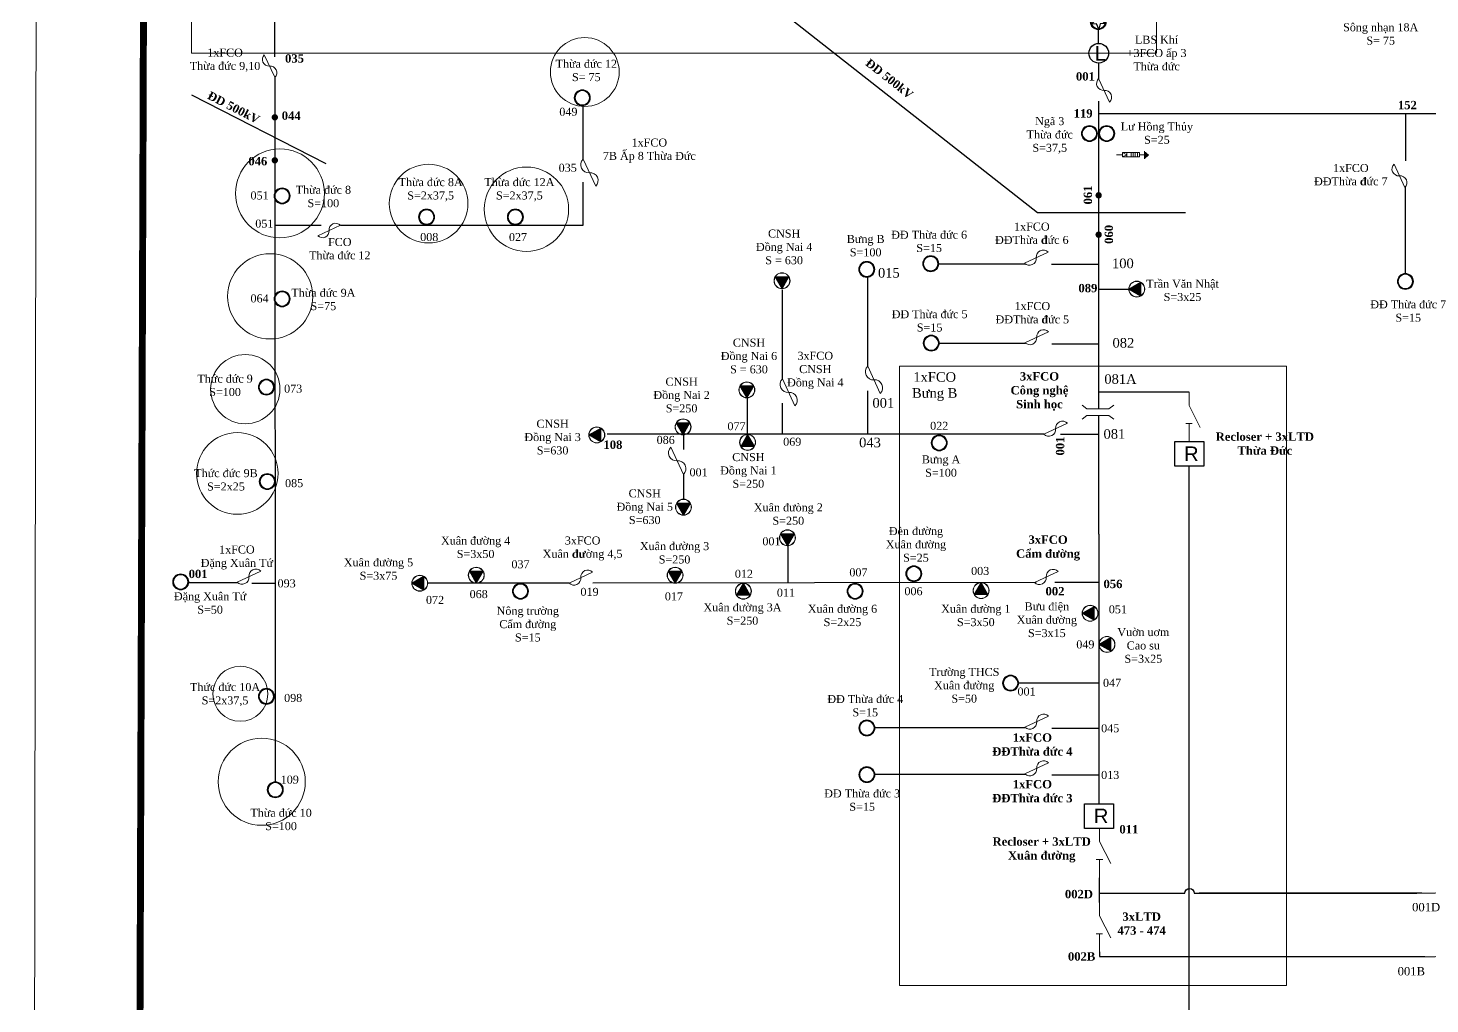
# Model space of a CAD drawing. Header units: inches. Extents: x 4393 to 9189, y -189 to 2360.
# Drawn here: x 4392.9 to 4876.5, y 1324.9 to 1661.4 of the extents above; entities that cross this region are included whole.
import ezdxf
from ezdxf.enums import TextEntityAlignment as Align

# ---------------------------------------------------------------- set-up
doc = ezdxf.new("R2010")
doc.units = ezdxf.units.IN
doc.header["$MEASUREMENT"] = 0
doc.layers.get('Defpoints').update_dxf_attribs({"lineweight": 13})
for name, color, linetype, lineweight in [('Day 220kV', 6, 'Continuous', 30), ('Day 22kV', 1, 'Continuous', 25), ('Khung', 7, 'Continuous', 20), ('TBA', 5, 'Continuous', 18), ('Text', 7, 'Continuous', 15), ('Thiet bi', 3, 'Continuous', 18)]:
    doc.layers.add(name, color=color, linetype=linetype, lineweight=lineweight)
doc.layers.add('TEXT477TANPHU', color=7, linetype='Continuous')
doc.styles.get("Standard").update_dxf_attribs({"font": 'arial.ttf'})
doc.styles.add('TimeNRoman', font='times.ttf')
doc.styles.add('TimeNRoman-B', font='timesbd.ttf')

# ---------------------------------------------------------------- blocks, each defined once
blk = doc.blocks.new('ALTD')
at = {"color": 0}
for points in [[(3.38, 1.08), (1.27, 0), (0, 0)], [(2.99, 0.31), (2.99, -0.31)], [(2.99, 0), (4.73, 0)]]:
    blk.add_lwpolyline(points, dxfattribs=at)
blk = doc.blocks.new('FCO')
at = {"color": 0}
blk.add_lwpolyline([(0, 0, 0.707499), (1.13, 0.53, -0.707499), (2.26, 1.05, -5.301682)], format="xyb", dxfattribs=at)
blk.add_lwpolyline([(0, 0), (2.26, 1.05)], dxfattribs=at)
blk = doc.blocks.new('LA')
at = {"color": 0}
for p, q in [((0.33, -2.28), (0.53, -2.69)), ((0.33, -2.28), (0.74, -2.28)), ((0.33, -3.92), (0.33, -2.28)), ((0.52, -1.72), (0.52, -2.28)), ((0.53, -2.69), (0.74, -2.28)), ((0.74, -2.28), (0.74, -3.92)), ((0.33, -2.69), (0.74, -2.69)), ((0.33, -3.1), (0.74, -3.1)), ((0.33, -3.3), (0.74, -3.3)), ((0.33, -3.51), (0.74, -3.51)), ((0.33, -3.71), (0.74, -3.71)), ((0.74, -3.92), (0.33, -3.92)), ((0.53, -3.92), (0.53, -4.39)), ((0.88, -4.39), (0.14, -4.39)), ((0.22, -4.48), (0.8, -4.48)), ((0.3, -4.58), (0.72, -4.58)), ((0.38, -4.67), (0.64, -4.67)), ((0.46, -4.77), (0.56, -4.77))]:
    blk.add_line(p, q, dxfattribs=at)
blk = doc.blocks.new('TBA 1P')
h = blk.add_hatch(color=4)
h.set_gradient(color1=(0, 0, 255), one_color=1, tint=1, name='SPHERICAL')
h.paths.add_polyline_path([(0.8, 0.8, 1), (-0.8, 0.8, 1)])
h.paths.add_polyline_path([(-0.77, 0.8, -1), (0.77, 0.8, -1)], flags=16)
at = {"color": 0}
for radius in [0.8, 0.769, 0.759, 0.759, 0.748, 0.737, 0.726, 0.715]:
    blk.add_circle((0, 0.8), radius, dxfattribs=at)
blk = doc.blocks.new('TBA 3P')
h = blk.add_hatch(color=4)
h.set_gradient(color1=(0, 0, 255), one_color=1, tint=1, name='INVSPHERICAL')
h.paths.add_polyline_path([(-0.01, 1.58), (0, 1.6, 0.414214), (-0.8, 0.8, 0.131652), (-0.69, 0.4), (-0.68, 0.42, -0.12747), (-0.78, 0.8, -0.409402)])
h = blk.add_hatch(color=4)
h.set_gradient(color1=(0, 0, 255), one_color=1, tint=1, name='INVSPHERICAL')
h.paths.add_polyline_path([(0.8, 0.8, 1), (-0.8, 0.8, 1)])
h.paths.add_polyline_path([(-0.78, 0.8, -1), (0.78, 0.8, -1)], flags=16)
h = blk.add_hatch(color=4)
h.set_gradient(color1=(0, 0, 255), one_color=1, tint=1, name='SPHERICAL')
h.paths.add_polyline_path([(0, 1.6), (0.01, 1.58, -0.409402), (0.78, 0.8, -0.12747), (0.68, 0.42), (0.69, 0.4, 0.131652), (0.8, 0.8, 0.414214)])
h = blk.add_hatch()
h.set_pattern_fill('AR-HBONE', color=4, scale=0.25, style=0)
h.paths.add_polyline_path([(0.69, 0.4), (0.67, 0.4, -0.566432), (-0.67, 0.4), (-0.69, 0.4, 0.57735)])
at = {"color": 0}
blk.add_lwpolyline([(0, 1.6, 0, 1.39, 0), (0, 0.4, 0, 0, 0)], format="xyseb", dxfattribs=at)
blk.add_lwpolyline([(-0.69, 0.4), (0.69, 0.4), (0, 1.6)], close=True, dxfattribs=at)
for radius in [0.8, 0.778]:
    blk.add_circle((0, 0.8), radius, dxfattribs=at)
blk = doc.blocks.new('ngoi sao')
at = {"layer": 'Day 22kV', "color": 1}
for p, q in [((7789, 2470), (7803.5, 2474.7)), ((7803.5, 2465.3), (7789, 2470)), ((7803.5, 2474.7), (7803.5, 2490)), ((7803.5, 2490), (7812.5, 2477.6)), ((7812.5, 2477.6), (7827, 2482.3)), ((7827, 2482.3), (7818, 2470)), ((7818, 2470), (7827, 2457.7)), ((7803.5, 2450), (7803.5, 2465.3)), ((7812.5, 2462.4), (7803.5, 2450)), ((7827, 2457.7), (7812.5, 2462.4))]:
    blk.add_line(p, q, dxfattribs=at)
blk = doc.blocks.new('báo sự cố')
at = {"layer": 'Day 22kV', "color": 1, "xscale": 0.1313280000002237, "yscale": 0.1313280000002237, "zscale": 0.1313280000002237}
blk.add_blockref('ngoi sao', (6759.61, 2134.29, 3), dxfattribs=at)
at = {"layer": 'TBA', "xscale": 3.449999999999818, "yscale": 3.449999999999818, "zscale": 3.449999999999818, "rotation": 90}
blk.add_blockref('TBA 1P', (7788, 2458.76), dxfattribs=at)
blk = doc.blocks.new('Re')
at = {"layer": 'Day 22kV', "color": 0}
blk.add_lwpolyline([(1873.29, 178.55), (1883.26, 178.55), (1883.26, 170.06), (1873.29, 170.06)], close=True, dxfattribs=at)
at = {"layer": 'TEXT477TANPHU', "color": 7, "true_color": 0xffffff, "insert": (1876.47, 176.87), "char_height": 5, "attachment_point": 1}
blk.add_mtext_dynamic_manual_height_columns('R', width=1.1505, gutter_width=1, heights=[0], dxfattribs=at)
blk = doc.blocks.new('LBS khí')
blk.add_circle((1.09, -1.12), 3.4)
at = {"layer": 'TEXT477TANPHU', "color": 7, "true_color": 0xffffff, "insert": (-0.34, 1.36), "char_height": 5, "attachment_point": 1}
blk.add_mtext_dynamic_manual_height_columns('L', width=1.1505, gutter_width=1, heights=[0], dxfattribs=at)
blk = doc.blocks.new('DUNG LUOI')
at = {"color": 0}
for points in [[(-1.01, -1.59), (-0.65, -1.1), (-0.65, 1.1), (-1.01, 1.59)], [(0.37, -1.59), (0, -1.1), (0, 1.1), (0.37, 1.59)]]:
    blk.add_lwpolyline(points, dxfattribs=at)

msp = doc.modelspace()

# ---------------------------------------------------------------- linework, layer by layer
for p, q in [((4477.9, 1593.38), (4493.94, 1593.38)), ((4500.62, 1593.38), (4584.39, 1593.38))]:
    msp.add_line(p, q)
msp.add_circle((4762.23, 1652.68), 3.4)
at = {"layer": 'Day 220kV', "color": 6}
for p, q in [((4641.13, 1676.27), (4741.13, 1597.77)), ((4741.13, 1597.77), (4792.13, 1597.77))]:
    msp.add_line(p, q, dxfattribs=at)
at = {"layer": 'Day 220kV'}
msp.add_lwpolyline([(4495.68, 1614.5), (4449.33, 1638.22)], dxfattribs=at)
at = {"layer": 'Day 22kV', "color": 50}
for p, q in [((4584.34, 1616.18), (4584.4, 1634.25)), ((4584.39, 1593.38), (4584.34, 1608.27)), ((4682.52, 1544.77), (4682.52, 1575.43)), ((4653.08, 1540.45), (4653.08, 1571.11)), ((4682.52, 1521.32), (4682.52, 1536.33)), ((4653.08, 1521.32), (4653.08, 1532.01)), ((4618.96, 1521.32), (4618.96, 1516.04)), ((4618.96, 1507.49), (4618.96, 1498.94)), ((4762.45, 1359.85), (4762.49, 1368.43)), ((4873.71, 1363.06), (4796.87, 1363.07))]:
    msp.add_line(p, q, dxfattribs=at)
at = {"layer": 'Day 22kV', "color": 4}
for p, q in [((4762.2, 1631.87), (5063.73, 1631.87)), ((4793.38, 1535.81), (4762.2, 1535.81)), ((4793.38, 1295.55), (4793.38, 1510.3)), ((4762.45, 1342.83), (4762.45, 1341.21)), ((4762.45, 1341.21), (4793.53, 1341.21))]:
    msp.add_line(p, q, dxfattribs=at)
for points in [[(4478.05, 1651.41), (4477.99, 1709)], [(4762.14, 1656.07), (4762.14, 1660.74)], [(4762.25, 1643.82), (4762.25, 1649.27)], [(4477.99, 1644.38), (4478.17, 1401.51)], [(4762.2, 1530.06), (4762.2, 1636.19)], [(4868.18, 1615.61), (4868.18, 1631.87)], [(4868, 1576.76), (4868, 1606.55)], [(4707.02, 1580.13), (4736.81, 1580.13)], [(4745.87, 1579.95), (4762.13, 1579.95)], [(4762.2, 1571.35), (4772.6, 1571.35)], [(4707.2, 1552.74), (4736.99, 1552.74)], [(4746.05, 1552.55), (4762.31, 1552.55)], [(4448.39, 1470.26), (4465.21, 1470.16)], [(4470.07, 1469.98), (4478.2, 1469.98)], [(4793.53, 1341.21), (4874.68, 1341.21)]]:
    msp.add_lwpolyline(points, dxfattribs=at)
at = {"layer": 'Day 22kV', "const_width": 1.08}
for points in [[(4477.44, 1630.59, 1), (4478.55, 1630.59, 1), (4477.44, 1630.59, 2.414214)], [(4477.44, 1615.76, 1), (4478.55, 1615.76, 1), (4477.44, 1615.76, 2.414214)], [(4761.64, 1603.71, 1), (4762.75, 1603.71, 1), (4761.64, 1603.71, 2.414214)], [(4761.64, 1590.12, 1), (4762.75, 1590.12, 1), (4761.64, 1590.12, 2.414214)]]:
    msp.add_lwpolyline(points, format="xyb", dxfattribs=at)
at = {"layer": 'Day 22kV', "color": 50}
for points in [[(4641.06, 1521.18), (4641.06, 1533.86)], [(4762.31, 1486.86), (4762.2, 1527.83)], [(4743.28, 1521.32), (4592.63, 1521.32)], [(4749.04, 1521.32), (4762.2, 1521.32)], [(4762.31, 1486.86), (4762.31, 1486.86), (4762.31, 1393.94)], [(4655.08, 1470.18), (4655.08, 1482.86)], [(4762.4, 1470.24), (4747.13, 1470.24)], [(4579.5, 1470.02), (4530.78, 1469.97)], [(4740.63, 1470.18), (4587.73, 1470.02)], [(4762.31, 1435.53), (4734.58, 1435.51)], [(4684.99, 1420.2), (4736.99, 1420.2)], [(4746.05, 1420.02), (4762.31, 1420.02)], [(4684.99, 1404.11), (4736.99, 1404.11)], [(4746.05, 1403.93), (4762.31, 1403.93)]]:
    msp.add_lwpolyline(points, dxfattribs=at)
at = {"layer": 'Day 22kV', "color": 0}
msp.add_lwpolyline([(4757.33, 1393.94), (4767.3, 1393.94), (4767.3, 1385.45), (4757.33, 1385.45)], close=True, dxfattribs=at)
at = {"layer": 'Day 22kV', "color": 50}
msp.add_lwpolyline([(4762.32, 1363.07), (4791.92, 1363.07, -0.983539), (4795.19, 1363.07), (4871.99, 1363.07)], format="xyb", dxfattribs=at)
at = {"layer": 'Defpoints'}
msp.add_lwpolyline([(4392.87, -188.87), (7812.22, -188.46), (7812.16, 1998.11), (4396.1, 1998.09)], close=True, dxfattribs=at)
at = {"layer": 'Khung', "const_width": 2.4}
msp.add_lwpolyline([(4433.74, 1971.09), (4426.33, -167.86), (7785.22, -167.72), (7785.16, 1971.11)], close=True, dxfattribs=at)
at = {"layer": 'Text', "color": 2}
for points in [[(4449.27, 1804.74), (4782.18, 1804.74), (4782.18, 1652.74), (4449.27, 1652.74)], [(4827.02, 1331.28), (4693.44, 1331.28), (4693.44, 1544.77), (4827.02, 1544.77)]]:
    msp.add_lwpolyline(points, close=True, dxfattribs=at)
for centre, radius in [((4584.92, 1646.21), 11.87), ((4479.76, 1604.36), 15.32), ((4531.06, 1600.84), 13.57), ((4564.79, 1598.9), 14.54), ((4476.39, 1568.87), 14.7), ((4467.81, 1536.87), 11.95), ((4465.06, 1507.8), 14.07), ((4466.11, 1431.84), 9.49), ((4473.47, 1401.52), 15.02)]:
    msp.add_circle(centre, radius, dxfattribs=at)

# ---------------------------------------------------------------- block references
at = {"color": 0}
msp.add_blockref('LBS khí', (4761.14, 1653.8), dxfattribs=at)
at = {"layer": 'Day 22kV', "color": 1, "rotation": 165.068582821896}
msp.add_blockref('báo sự cố', (12917.97, 2033.37), dxfattribs=at)
at = {"layer": 'Day 22kV', "color": 0}
for p in [(2915.17, 1340.24), (2884.04, 1215.39)]:
    msp.add_blockref('Re', p, dxfattribs=at)
at = {"layer": 'TBA', "xscale": 3.450000000000728, "yscale": 3.450000000000728, "zscale": 3.450000000000728}
for name, p, rotation in [('TBA 1P', (4584.07, 1640.08), 180), ('TBA 1P', (4480.52, 1606.25), 180), ('TBA 1P', (4530.36, 1598.97), 180), ('TBA 1P', (4560.97, 1598.97), 180), ('TBA 3P', (4652.96, 1576.99), 180), ('TBA 1P', (4684.95, 1578.17), 90), ('TBA 1P', (4870.76, 1574), 90), ('TBA 3P', (4778.12, 1571.35), 90), ('TBA 1P', (4480.52, 1570.76), 180), ('TBA 1P', (4475.09, 1540.33), 180), ('TBA 3P', (4640.83, 1539.38), 180), ('TBA 3P', (4591.84, 1521.09), 90), ('TBA 3P', (4618.82, 1526.61), 180), ('TBA 1P', (4709.95, 1518.35), 90), ('TBA 1P', (4475.41, 1507.76), 180), ('TBA 3P', (4618.96, 1498.94), 180), ('TBA 3P', (4654.84, 1488.38), 180), ('TBA 3P', (4547.5, 1475.49), 180), ('TBA 3P', (4616.09, 1475.49), 180), ('TBA 1P', (4701.19, 1473.23), 90), ('TBA 3P', (4530.78, 1469.97), 90), ('TBA 1P', (4565.5, 1467.21), 90), ('TBA 1P', (4680.94, 1467.21), 90), ('TBA 3P', (4762.02, 1459.6), 90), ('TBA 3P', (4767.83, 1448.87), 90), ('TBA 1P', (4475.09, 1433.71), 180), ('TBA 1P', (4478.17, 1401.51), 180)]:
    msp.add_blockref(name, p, dxfattribs=dict(at, rotation=rotation))
for name, p in [('TBA 1P', (4759.02, 1622.24)), ('TBA 1P', (4764.96, 1622.24)), ('TBA 1P', (4704.26, 1577.37)), ('TBA 1P', (4704.44, 1549.98)), ('TBA 3P', (4641.1, 1515.75)), ('TBA 1P', (4445.52, 1467.65)), ('TBA 3P', (4639.63, 1464.45)), ('TBA 3P', (4721.63, 1464.66)), ('TBA 1P', (4731.82, 1432.75)), ('TBA 1P', (4682.23, 1417.29)), ('TBA 1P', (4682.23, 1401.2))]:
    msp.add_blockref(name, p, dxfattribs=at)
at = {"layer": 'Thiet bi'}
for name, p, xscale, yscale, zscale, rotation in [('FCO', (4477.99, 1644.38), 3.450000000000728, 3.450000000000728, 3.450000000000728, 90), ('FCO', (4762.19, 1643.94), 3.600000000000364, 3.600000000000364, 3.600000000000364, 270), ('FCO', (4584.34, 1616.18), 4.139999999999418, 4.139999999999418, 4.139999999999418, 270), ('LA', (4762.2, 1615.74), 3.600000000000364, 3.600000000000364, 3.600000000000364, 90), ('FCO', (4867.86, 1606.34), 3.600000000000364, 3.600000000000364, 3.600000000000364, 90), ('FCO', (4500.62, 1593.38), 3.450000000000728, 3.450000000000728, 3.450000000000728, 180), ('FCO', (4682.52, 1544.77), 4.139999999999418, 4.139999999999418, 4.139999999999418, 270), ('FCO', (4653.08, 1540.45), 4.139999999999418, 4.139999999999418, 4.139999999999418, 270), ('ALTD', (4793.38, 1535.81), 3.600000000000364, 3.600000000000364, 3.600000000000364, 270), ('DUNG LUOI', (4761.94, 1527.83), 3.450000000000728, 3.450000000000728, 3.450000000000728, 270), ('FCO', (4618.96, 1507.49), 4.139999999999418, 4.139999999999418, 4.139999999999418, 90), ('ALTD', (4762.49, 1385.45), 3.600000000000364, 3.600000000000364, 3.600000000000364, 270), ('ALTD', (4762.45, 1359.85), 3.600000000000364, 3.600000000000364, 3.600000000000364, 270)]:
    msp.add_blockref(name, p, dxfattribs=dict(at, xscale=xscale, yscale=yscale, zscale=zscale, rotation=rotation))
at = {"layer": 'Thiet bi', "xscale": 3.600000000000364, "yscale": 3.600000000000364, "zscale": 3.600000000000364}
for name, p in [('FCO', (4736.6, 1580.28)), ('FCO', (4736.78, 1552.88)), ('FCO', (4743.28, 1521.32)), ('FCO', (4465, 1470.31)), ('FCO', (4579.5, 1470.02)), ('FCO', (4740.06, 1470.24)), ('FCO', (4736.78, 1420.35)), ('FCO', (4736.78, 1404.26)), ('ALTD', (4873.71, 1363.06)), ('ALTD', (4873.71, 1341.19))]:
    msp.add_blockref(name, p, dxfattribs=at)

# ---------------------------------------------------------------- texts
at = {"layer": 'Text'}
for s, height, style, p in [('035', 2.88, 'TimeNRoman-B', (4484.79, 1649.46)), ('001', 2.88, 'TimeNRoman-B', (4757.63, 1643.27)), ('152', 2.88, 'TimeNRoman-B', (4868.7, 1633.38)), ('044', 2.88, 'TimeNRoman-B', (4483.64, 1629.72)), ('049', 2.76, 'TimeNRoman', (4579.27, 1631.13)), ('119', 2.88, 'TimeNRoman-B', (4756.84, 1630.5)), ('046', 2.88, 'TimeNRoman-B', (4472.14, 1614.04)), ('035', 2.76, 'TimeNRoman', (4579.04, 1611.83)), ('051', 2.76, 'TimeNRoman', (4472.74, 1602.27)), ('051', 2.76, 'TimeNRoman', (4474.39, 1592.57)), ('008', 2.76, 'TimeNRoman', (4531.28, 1587.93)), ('027', 2.76, 'TimeNRoman', (4561.89, 1587.93)), ('100', 3.312, 'TimeNRoman', (4770.55, 1578.58)), ('015', 3.312, 'TimeNRoman', (4689.82, 1575.33)), ('089', 2.88, 'TimeNRoman-B', (4758.48, 1570.27)), ('064', 2.76, 'TimeNRoman', (4472.74, 1566.77)), ('082', 3.312, 'TimeNRoman', (4770.73, 1551.19)), ('073', 2.76, 'TimeNRoman', (4484.33, 1535.67)), ('081A', 3.312, 'TimeNRoman', (4769.71, 1538.7)), ('001', 3.312, 'TimeNRoman', (4687.91, 1530.49)), ('077', 2.76, 'TimeNRoman', (4637.27, 1522.72)), ('022', 2.76, 'TimeNRoman', (4707.19, 1522.85)), ('108', 2.88, 'TimeNRoman-B', (4594.63, 1516.27)), ('086', 2.76, 'TimeNRoman', (4612.84, 1517.99)), ('069', 2.76, 'TimeNRoman', (4656.49, 1517.36)), ('043', 3.312, 'TimeNRoman', (4683.32, 1516.83)), ('081', 3.312, 'TimeNRoman', (4767.63, 1519.77)), ('001', 2.76, 'TimeNRoman', (4624.19, 1506.83)), ('085', 2.76, 'TimeNRoman', (4484.65, 1503.09)), ('001', 2.76, 'TimeNRoman', (4649.32, 1483.04)), ('037', 2.76, 'TimeNRoman', (4562.74, 1475.12)), ('007', 2.76, 'TimeNRoman', (4679.32, 1472.33)), ('003', 2.76, 'TimeNRoman', (4721.32, 1472.83)), ('001', 2.88, 'TimeNRoman-B', (4451.54, 1471.73)), ('093', 2.76, 'TimeNRoman', (4482.08, 1468.54)), ('012', 2.76, 'TimeNRoman', (4639.82, 1471.83)), ('056', 2.88, 'TimeNRoman-B', (4767.13, 1468.27)), ('072', 2.76, 'TimeNRoman', (4533.26, 1462.83)), ('068', 2.76, 'TimeNRoman', (4548.32, 1464.83)), ('019', 2.76, 'TimeNRoman', (4586.56, 1465.61)), ('017', 2.76, 'TimeNRoman', (4615.67, 1464.07)), ('011', 2.76, 'TimeNRoman', (4654.32, 1465.33)), ('006', 2.76, 'TimeNRoman', (4698.32, 1465.83)), ('002', 2.88, 'TimeNRoman-B', (4747.13, 1465.77)), ('051', 2.76, 'TimeNRoman', (4768.82, 1459.6)), ('049', 2.76, 'TimeNRoman', (4757.61, 1447.49)), ('047', 2.76, 'TimeNRoman', (4766.82, 1434.25)), ('098', 2.76, 'TimeNRoman', (4484.33, 1429.04)), ('001', 2.76, 'TimeNRoman', (4737.32, 1431.25)), ('045', 2.76, 'TimeNRoman', (4766.18, 1418.58)), ('109', 2.76, 'TimeNRoman', (4483.15, 1400.87)), ('013', 2.76, 'TimeNRoman', (4766.18, 1402.49)), ('011', 2.88, 'TimeNRoman-B', (4772.6, 1383.68)), ('002D', 2.88, 'TimeNRoman-B', (4755.39, 1361.35)), ('001D', 2.88, 'TimeNRoman', (4875.16, 1356.85)), ('002B', 2.88, 'TimeNRoman-B', (4756.32, 1339.85)), ('001B', 2.88, 'TimeNRoman', (4870.05, 1334.75))]:
    msp.add_text(s, height=height, dxfattribs=dict(at, style=style)).set_placement(p, align=Align.CENTER)
at = {"layer": 'Text', "style": 'TimeNRoman-B'}
for s, rotation, p in [('ÐD 500kV', 321.8631, (4689.13, 1642.77)), ('ÐD 500kV', 332.8943, (4463.14, 1632.72)), ('061', 90, (4759.91, 1603.81)), ('060', 90, (4767.15, 1590.23)), ('001', 90, (4750.33, 1517.26))]:
    msp.add_text(s, height=2.88, rotation=rotation, dxfattribs=at).set_placement(p, align=Align.CENTER)
at = {"layer": 'Text', "attachment_point": 5}
for s, insert, char_height, width, style in [('LBS Khí +3FCO ấp 3 Thừa {\\fTimes New Roman|b0|i0|c238|p18;đ}ức', (4782.18, 1652.74), 2.76, 28.4349, 'TimeNRoman'), ('Sông nhạn 18A\\PS= 75', (4859.48, 1659.32), 2.76, 34.8665, 'TimeNRoman'), ('1xFCO\\PThừa {\\fTimes New Roman|b0|i0|c238|p18;đ}ức 9,10', (4460.83, 1650.28), 2.76, 34.1996, 'TimeNRoman'), ('Thừa {\\fTimes New Roman|b0|i0|c238|p18;đ}ức 12\\PS= 75', (4585.45, 1646.73), 2.76, 34.1996, 'TimeNRoman'), ('Ngã 3 \\PThừa {\\fTimes New Roman|b0|i0|c238|p18;đ}ức\\PS=37,5', (4745.32, 1624.35), 2.76, 34.1996, 'TimeNRoman'), ('Lư Hồng Thủy\\PS=25', (4782.29, 1625.11), 2.76, 34.1996, 'TimeNRoman'), ('1xFCO\\P7B Ấp 8 Thừa Đức', (4607.19, 1619.14), 2.76, 34.1996, 'TimeNRoman'), ('1xFCO\\PĐĐThừa {\\fTimes New Roman|b1|i0|c238|p18;đ}ức 7', (4849.19, 1610.8), 2.76, 34.1996, 'TimeNRoman'), ('Thừa {\\fTimes New Roman|b0|i0|c238|p18;đ}ức 8\\PS=100', (4494.74, 1603.27), 2.76, 34.1996, 'TimeNRoman'), ('Thừa {\\fTimes New Roman|b0|i0|c238|p18;đ}ức 8A\\PS=2x37,5', (4531.75, 1605.62), 2.76, 34.1996, 'TimeNRoman'), ('Thừa {\\fTimes New Roman|b0|i0|c238|p18;đ}ức 12A\\PS=2x37,5', (4562.36, 1605.62), 2.76, 34.1996, 'TimeNRoman'), ('CNSH\\P{\\fTimes New Roman|b0|i0|c238|p18;Đ}ồng Nai 4\\PS = 630', (4653.69, 1585.9), 2.76, 34.1996, 'TimeNRoman'), ('ĐĐ Thừa {\\fTimes New Roman|b0|i0|c238|p18;đ}ức 6\\PS=15', (4703.71, 1587.8), 2.76, 34.1996, 'TimeNRoman'), ('1xFCO\\PĐĐThừa {\\fTimes New Roman|b1|i0|c238|p18;đ}ức 6', (4739.15, 1590.6), 2.76, 34.1996, 'TimeNRoman'), ('FCO \\PThừa {\\fTimes New Roman|b0|i0|c238|p18;đ}ức 12', (4500.4, 1585.29), 2.76, 34.1996, 'TimeNRoman'), ('B{\\fTimes New Roman|b0|i0|c163|p18;ư}ng B\\PS=100', (4681.82, 1586.33), 2.76, 17.0998, 'TimeNRoman'), ('Trần Văn Nhật S=3x25', (4791.12, 1570.92), 2.76, 34.1996, 'TimeNRoman'), ('Thừa {\\fTimes New Roman|b0|i0|c238|p18;đ}ức 9A\\PS=75', (4494.74, 1567.77), 2.76, 34.1996, 'TimeNRoman'), ('1xFCO\\PĐĐThừa {\\fTimes New Roman|b1|i0|c238|p18;đ}ức 5', (4739.32, 1563.2), 2.76, 34.1996, 'TimeNRoman'), ('ĐĐ Thừa {\\fTimes New Roman|b0|i0|c238|p18;đ}ức 7\\PS=15', (4868.98, 1563.79), 2.76, 34.1996, 'TimeNRoman'), ('ĐĐ Thừa {\\fTimes New Roman|b0|i0|c238|p18;đ}ức 5\\PS=15', (4703.89, 1560.4), 2.76, 34.1996, 'TimeNRoman'), ('CNSH\\P{\\fTimes New Roman|b0|i0|c238|p18;Đ}ồng Nai 6\\PS = 630', (4641.56, 1548.29), 2.76, 34.1996, 'TimeNRoman'), ('3xFCO\\PCNSH\\P{\\fTimes New Roman|b0|i0|c238|p18;Đ}ồng Nai 4', (4664.43, 1543.33), 2.76, 34.1996, 'TimeNRoman'), ('1xFCO\\PBưng B', (4705.63, 1537.77), 3.312, 41.0395, 'TimeNRoman'), ('3xFCO\\PCông nghệ\\PSinh học', (4741.77, 1536.06), 2.88, 35.6866, 'TimeNRoman-B'), ('Thức {\\fTimes New Roman|b0|i0|c238|p18;đ}ức 9\\PS=100', (4460.83, 1538.17), 2.76, 34.1996, 'TimeNRoman'), ('CNSH\\P{\\fTimes New Roman|b0|i0|c238|p18;Đ}ồng Nai 2\\PS=250', (4618.32, 1534.83), 2.76, 34.1996, 'TimeNRoman'), ('CNSH\\P{\\fTimes New Roman|b0|i0|c238|p18;Đ}ồng Nai 3\\PS=630', (4573.82, 1520.33), 2.76, 34.1996, 'TimeNRoman'), ('Recloser + 3xLTD\\PThừa Đức', (4819.51, 1518.08), 2.88, 35.6866, 'TimeNRoman-B'), ('CNSH\\P{\\fTimes New Roman|b0|i0|c238|p18;Đ}ồng Nai 1\\PS=250', (4641.35, 1508.82), 2.76, 34.1996, 'TimeNRoman'), ('B{\\fTimes New Roman|b0|i0|c163|p18;ư}ng A\\PS=100', (4707.82, 1510.33), 2.76, 17.0998, 'TimeNRoman'), ('Thức {\\fTimes New Roman|b0|i0|c238|p18;đ}ức 9B\\PS=2x25', (4461.15, 1505.59), 2.76, 34.1996, 'TimeNRoman'), ('CNSH\\P{\\fTimes New Roman|b0|i0|c238|p18;Đ}ồng Nai 5\\PS=630', (4605.61, 1496.32), 2.76, 34.1996, 'TimeNRoman'), ('Xuân {\\fTimes New Roman|b0|i0|c238|p18;đ\\fTimes New Roman|b0|i0|c163|p18;ư}òng 2\\PS=250', (4655.14, 1493.78), 2.76, 34.1996, 'TimeNRoman'), ('Xuân {\\fTimes New Roman|b0|i0|c238|p34;đ\\fTimes New Roman|b0|i0|c163|p18;ư}ờng 4\\PS=3x50', (4547.26, 1482.33), 2.76, 34.1996, 'TimeNRoman'), ('3xFCO\\PXuân {\\fTimes New Roman|b1|i0|c238|p18;đ\\fTimes New Roman|b1|i0|c163|p18;ư}ờng 4,5', (4584.17, 1481.94), 2.76, 34.1996, 'TimeNRoman'), ('{\\fTimes New Roman|b0|i0|c238|p18;Đ}èn {\\fTimes New Roman|b0|i0|c238|p18;đ\\fTimes New Roman|b0|i0|c163|p18;ư}ờng\\PXuân {\\fTimes New Roman|b0|i0|c238|p18;đ\\fTimes New Roman|b0|i0|c163|p18;ư}ờng\\PS=25', (4699.17, 1483.33), 2.76, 34.1996, 'TimeNRoman'), ('3xFCO\\PCẩm {\\fTimes New Roman|b1|i0|c238|p18;đ\\fTimes New Roman|b1|i0|c163|p18;ư}ờng', (4744.74, 1482.1), 2.88, 35.6866, 'TimeNRoman-B'), ('1xFCO\\PĐặng Xuân Tứ', (4464.91, 1478.82), 2.76, 34.1996, 'TimeNRoman'), ('Xuân {\\fTimes New Roman|b0|i0|c238|p34;đ\\fTimes New Roman|b0|i0|c163|p18;ư}ờng 3\\PS=250', (4615.89, 1480.43), 2.76, 34.1996, 'TimeNRoman'), ('Xuân {\\fTimes New Roman|b0|i0|c238|p18;đ\\fTimes New Roman|b0|i0|c163|p18;ư}ờng 5\\PS=3x75', (4513.76, 1474.83), 2.76, 34.1996, 'TimeNRoman'), ('Đặng Xuân Tứ\\PS=50', (4455.67, 1463.14), 2.76, 34.1996, 'TimeNRoman'), ('Nông tr{\\fTimes New Roman|b0|i0|c163|p18;ư}ờng\\PCẩm {\\fTimes New Roman|b0|i0|c238|p34;đ\\fTimes New Roman|b0|i0|c163|p18;ư}ờng\\PS=15', (4565.26, 1455.83), 2.76, 34.1996, 'TimeNRoman'), ('Xuân {\\fTimes New Roman|b0|i0|c238|p34;đ\\fTimes New Roman|b0|i0|c163|p18;ư}ờng 3A\\PS=250', (4639.32, 1459.33), 2.76, 34.1996, 'TimeNRoman'), ('Xuân {\\fTimes New Roman|b0|i0|c238|p34;đ\\fTimes New Roman|b0|i0|c163|p18;ư}ờng 6\\PS=2x25', (4673.82, 1458.83), 2.76, 34.1996, 'TimeNRoman'), ('Xuân {\\fTimes New Roman|b0|i0|c238|p34;đ\\fTimes New Roman|b0|i0|c163|p18;ư}ờng 1\\PS=3x50', (4719.82, 1458.83), 2.76, 34.1996, 'TimeNRoman'), ('B{\\fTimes New Roman|b0|i0|c163|p18;ư}u {\\fTimes New Roman|b0|i0|c238|p18;đ}iện\\PXuân {\\fTimes New Roman|b0|i0|c238|p18;đ\\fTimes New Roman|b0|i0|c163|p18;ư}ờng\\PS=3x15', (4744.32, 1457.35), 2.76, 34.1996, 'TimeNRoman'), ('Vuờn u{\\fTimes New Roman|b0|i0|c163|p18;ơ}m\\PCao su\\PS=3x25', (4777.61, 1448.49), 2.76, 34.1996, 'TimeNRoman'), ('Tr{\\fTimes New Roman|b0|i0|c163|p18;ư}ờng THCS\\PXuân {\\fTimes New Roman|b0|i0|c238|p18;đ\\fTimes New Roman|b0|i0|c163|p18;ư}ờng\\PS=50', (4715.82, 1434.75), 2.76, 34.1996, 'TimeNRoman'), ('Thức {\\fTimes New Roman|b0|i0|c238|p18;đ}ức 10A\\PS=2x37,5', (4460.83, 1431.54), 2.76, 34.1996, 'TimeNRoman'), ('ĐĐ Thừa {\\fTimes New Roman|b0|i0|c238|p18;đ}ức 4\\PS=15', (4681.68, 1427.72), 2.76, 34.1996, 'TimeNRoman'), ('1xFCO\\PĐĐThừa {\\fTimes New Roman|b1|i0|c238|p18;đ}ức 4', (4739.32, 1414.33), 2.88, 35.6866, 'TimeNRoman-B'), ('ĐĐ Thừa {\\fTimes New Roman|b0|i0|c238|p18;đ}ức 3\\PS=15', (4680.6, 1395.17), 2.76, 34.1996, 'TimeNRoman'), ('1xFCO\\PĐĐThừa {\\fTimes New Roman|b1|i0|c238|p18;đ}ức 3', (4739.32, 1398.24), 2.88, 35.6866, 'TimeNRoman-B'), ('Thừa {\\fTimes New Roman|b0|i0|c238|p34;đ}ức 10\\PS=100', (4480.15, 1388.49), 2.76, 34.1996, 'TimeNRoman'), ('Recloser + 3xLTD\\PXuân {\\fTimes New Roman|b1|i0|c238|p18;đ\\fTimes New Roman|b1|i0|c163|p18;ư}ờng', (4742.54, 1378.02), 2.88, 35.6866, 'TimeNRoman-B'), ('3xLTD\\P473 - 474', (4777.02, 1352.59), 2.88, 39.4287, 'TimeNRoman-B')]:
    msp.add_mtext(s, dxfattribs=dict(at, insert=insert, char_height=char_height, width=width, style=style))
at = {"layer": 'TEXT477TANPHU', "color": 7, "true_color": 0xffffff, "char_height": 5, "attachment_point": 1}
for s, insert in [('L', (4760.8, 1655.15)), ('R', (4760.51, 1392.26))]:
    msp.add_mtext_dynamic_manual_height_columns(s, width=1.1505, gutter_width=1, heights=[0], dxfattribs=dict(at, insert=insert))

doc.saveas('drawing.dxf')
